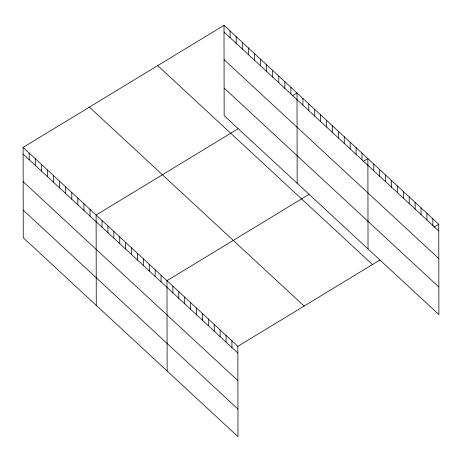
<?xml version="1.0" encoding="UTF-8"?>
<svg xmlns="http://www.w3.org/2000/svg" width="462" height="462" viewBox="0 0 462 462"><rect width="100%" height="100%" fill="white"/><g stroke="black" fill="none" stroke-linecap="round" stroke-linejoin="round"><path stroke-width="0.69" d="M23.1 147.407L237.843 346.338L237.999 436.671L23.256 237.739L23.1 147.407L224.001 25.329L438.744 224.261L438.9 314.593L224.157 115.662L224.001 25.329M238.08 128.777L96.113 215.044L96.269 305.376M292.1 95.946L297.014 92.966L297.17 183.298M308.945 194.421L166.978 280.688L167.134 371.026M362.965 161.596L367.879 158.61L368.035 248.949M237.843 346.338L379.81 260.071M433.83 227.24L438.744 224.261M224.012 32.028L438.756 230.96M224.058 59.627L438.802 258.558M224.11 88.063L438.854 286.994M157.704 65.616L372.447 264.547M89.397 107.12L304.14 306.052M23.112 154.106L237.855 353.037M23.158 181.705L237.901 380.636M23.21 210.141L237.953 409.072M432.836 218.786L432.848 225.491M426.934 213.317L426.946 220.022M421.026 207.848L421.038 214.553M415.119 202.379L415.13 209.078M409.216 196.904L409.228 203.609M403.309 191.435L403.32 198.14M397.407 185.967L397.418 192.666M391.499 180.492L391.51 187.197M385.591 175.023L385.608 181.728M379.689 169.554L379.7 176.253M373.781 164.085L373.793 170.784M361.971 153.141L361.983 159.846M356.069 147.673L356.081 154.372M350.161 142.198L350.173 148.903M344.254 136.729L344.265 143.434M338.351 131.26L338.363 137.959M332.444 125.785L332.455 132.49M326.542 120.316L326.553 127.021M320.634 114.847L320.645 121.552M314.732 109.379L314.743 116.078M308.824 103.904L308.835 110.609M302.916 98.435L302.928 105.14M290.927 87.33L290.939 94.029M284.846 81.693L284.858 88.392M278.759 76.057L278.771 82.756M272.678 70.42L272.69 77.119M266.591 64.784L266.603 71.483M260.504 59.148L260.516 65.847M254.423 53.511L254.435 60.21M248.337 47.875L248.348 54.574M242.255 42.238L242.267 48.937M236.169 36.602L236.18 43.301M231.936 340.864L231.947 347.568M230.088 30.966L230.099 37.665M226.034 335.395L226.045 342.099M220.126 329.926L220.137 336.625M214.218 324.457L214.229 331.156M208.316 318.982L208.327 325.687M202.408 313.513L202.42 320.218M196.506 308.044L196.517 314.743M190.598 302.57L190.61 309.274M184.696 297.101L184.708 303.805M178.788 291.632L178.8 298.331M172.88 286.157L172.892 292.862M161.071 275.219L161.082 281.924M155.168 269.75L155.18 276.449M149.261 264.276L149.272 270.98M143.353 258.807L143.364 265.511M137.451 253.338L137.462 260.037M131.543 247.863L131.555 254.568M125.641 242.394L125.652 249.099M119.733 236.925L119.745 243.63M113.831 231.456L113.843 238.155M107.923 225.982L107.935 232.686M102.015 220.513L102.027 227.217M90.026 209.407L90.038 216.106M83.945 203.771L83.957 210.47M77.859 198.134L77.87 204.833M71.777 192.498L71.789 199.197M65.691 186.862L65.702 193.561M59.604 181.225L59.615 187.924M53.523 175.589L53.534 182.288M47.436 169.952L47.447 176.651M41.355 164.316L41.366 171.015M35.268 158.68L35.279 165.379M29.187 153.043L29.198 159.742"/></g></svg>
